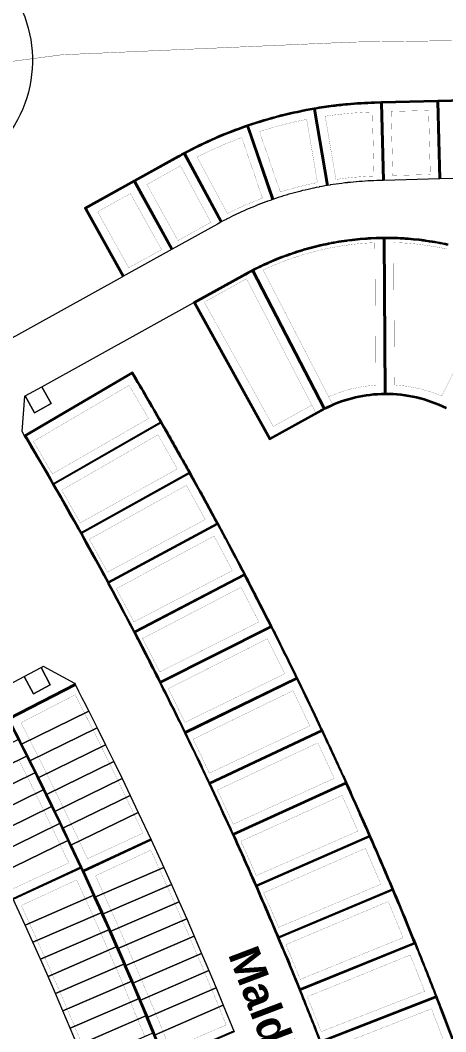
# Model space of a CAD drawing. Header units: centimetres. Extents: x -6122352 to 6876996, y -1694241 to 2592194.
# Drawn here: x -228839 to -92802, y -207021 to 116538 of the extents above; entities that cross this region are included whole.
import ezdxf

# ---------------------------------------------------------------- set-up
doc = ezdxf.new("R2010")
doc.units = ezdxf.units.CM
doc.header["$MEASUREMENT"] = 0
doc.linetypes.add('XR-AR-END-SETTING OUT PLAN$0$23261-XR-AR-SI-GF$0$HIDDEN', pattern=[0.375, 0.25, -0.125])
for name, color, linetype, lineweight, true_color in [('08-Compound Wall-2', 6, 'Continuous', 25, 0xff00ff), ('23585-XR-AR-DAMAC PLOT LIMITS$0$1-End units', 7, 'Continuous', 5, 0xf8991e), ('23585-XR-AR-DAMAC PLOT LIMITS$0$1-Open Space', 7, 'Continuous', 5, 0x90cf5a), ('23585-XR-AR-DAMAC PLOT LIMITS$0$1-Utility', 7, 'Continuous', 5, 0x8db1ff)]:
    doc.layers.add(name, color=color, linetype=linetype, lineweight=lineweight, true_color=true_color)
for name, color, linetype, lineweight in [('23585-XR-AR-BOUNDARY WALLS AND SETBACKS$0$A-ANNO-TEXT', 3, 'Continuous', 25), ('23585-XR-AR-DAMAC PLOT LIMITS$0$1-LV3', 231, 'Continuous', 5), ('23585-XR-AR-DAMAC PLOT LIMITS$0$1-Mid units', 41, 'Continuous', 5), ('23585-XR-AR-DAMAC PLOT LIMITS$0$1-V55', 171, 'Continuous', 5), ('23585-XR-AR-DAMAC PLOT LIMITS$0$1-V75', 142, 'Continuous', 5), ('A-ANNO-TEXT', 3, 'Continuous', 25)]:
    doc.layers.add(name, color=color, linetype=linetype, lineweight=lineweight)
for name, color, linetype in [('23585-XR-AR-BOUNDARY WALLS AND SETBACKS$0$cluster name', 2, 'Continuous'), ('23585-XR-AR-BOUNDARY WALLS AND SETBACKS$0$setback', 7, 'XR-AR-END-SETTING OUT PLAN$0$23261-XR-AR-SI-GF$0$HIDDEN'), ('@MI-REF LAYER', 7, 'Continuous')]:
    doc.layers.add(name, color=color, linetype=linetype)
doc.layers.add('23585-XR-AR-DAMAC PLOT LIMITS$0$D-Phase New', color=7, linetype='Continuous', true_color=0x000080)
doc.styles.add('23585-XR-AR-BOUNDARY WALLS AND SETBACKS$0$Arial', font='arialbd.ttf')

# ---------------------------------------------------------------- blocks, each defined once
blk = doc.blocks.new('23585-XR-AR-BOUNDARY WALLS AND SETBACKS$0$A$Cfa569a08')
at = {"layer": '23585-XR-AR-BOUNDARY WALLS AND SETBACKS$0$cluster name', "style": '23585-XR-AR-BOUNDARY WALLS AND SETBACKS$0$Arial'}
blk.add_text('Maldives 1', height=10, rotation=338.2772, dxfattribs=at).set_placement((496416.33, 2768653.93))
blk = doc.blocks.new('23585-XR-AR-BOUNDARY WALLS AND SETBACKS')
at = {"layer": '08-Compound Wall-2'}
for points in [[(496268.92, 2768897.67), (496260.36, 2768887.82), (496248.56, 2768874.23), (496247.13, 2768872.58, 0.015948), (496241.65, 2768865.84), (496241.31, 2768865.39), (496241.12, 2768865.14), (496240.73, 2768864.62, 0.00235), (496239.97, 2768863.59), (496239.51, 2768862.95, 0.00172), (496238.96, 2768862.19, 0.01132), (496235.5, 2768857.08, 0.040534), (496225.1, 2768837.64, 0.040534), (496217.96, 2768816.78, 0.003767), (496217.47, 2768814.79), (496213.68, 2768798.97), (496209.48, 2768781.46), (496233.79, 2768775.63)], [(496296.47, 2768859.22), (496295.78, 2768858.73), (496295.08, 2768858.23), (496294.4, 2768857.72), (496293.72, 2768857.21), (496293.69, 2768857.19), (496293.04, 2768856.69), (496292.4, 2768856.19), (496292.35, 2768856.15), (496291.68, 2768855.62), (496291.02, 2768855.07, 0.004712), (496289.71, 2768853.98), (496289.67, 2768853.95), (496289.05, 2768853.42), (496288.44, 2768852.88), (496288.41, 2768852.85), (496287.77, 2768852.28), (496287.13, 2768851.7), (496286.5, 2768851.12), (496285.88, 2768850.53, 0.002326), (496285.26, 2768849.93), (496284.66, 2768849.34), (496284.09, 2768848.78), (496284.04, 2768848.72), (496283.44, 2768848.12), (496282.85, 2768847.5), (496282.26, 2768846.88), (496281.68, 2768846.26), (496281.65, 2768846.22), (496281.1, 2768845.63), (496280.56, 2768845.02), (496280.52, 2768844.97), (496279.95, 2768844.33), (496279.39, 2768843.68), (496278.84, 2768843.03), (496278.3, 2768842.38), (496278.26, 2768842.33), (496277.75, 2768841.71, 0.002573), (496277.21, 2768841.04), (496276.68, 2768840.36), (496276.16, 2768839.68), (496275.64, 2768839), (496275.13, 2768838.32), (496274.63, 2768837.63), (496274.61, 2768837.6), (496274.13, 2768836.93), (496273.67, 2768836.27), (496273.63, 2768836.21), (496273.15, 2768835.51), (496272.67, 2768834.8), (496272.2, 2768834.08), (496271.74, 2768833.37), (496271.71, 2768833.33), (496271.28, 2768832.64), (496270.84, 2768831.95), (496270.82, 2768831.91), (496270.38, 2768831.18), (496269.93, 2768830.44), (496269.51, 2768829.7), (496269.08, 2768828.96), (496269.05, 2768828.91), (496268.66, 2768828.21), (496268.27, 2768827.48), (496268.25, 2768827.45), (496267.88, 2768826.76), (496267.84, 2768826.69), (496267.45, 2768825.94), (496267.06, 2768825.17), (496266.68, 2768824.41), (496266.3, 2768823.64), (496266.29, 2768823.61), (496265.93, 2768822.87), (496265.59, 2768822.14), (496265.57, 2768822.08), (496265.21, 2768821.3), (496264.87, 2768820.52), (496264.53, 2768819.73), (496264.2, 2768818.95), (496264.18, 2768818.9), (496263.87, 2768818.15), (496263.57, 2768817.39), (496263.55, 2768817.35), (496263.24, 2768816.55), (496262.94, 2768815.75), (496262.64, 2768814.94), (496262.35, 2768814.14, 0.002326), (496262.07, 2768813.32), (496261.8, 2768812.53), (496261.55, 2768811.76), (496261.53, 2768811.69), (496261.27, 2768810.88), (496261.02, 2768810.06), (496260.78, 2768809.24), (496260.55, 2768808.42), (496260.54, 2768808.38), (496260.32, 2768807.6), (496260.14, 2768806.93), (496259.97, 2768806.29), (496259.81, 2768805.62), (496259.65, 2768804.98), (496255.27, 2768786.74), (496303.89, 2768775.08), (496308.25, 2768793.25, -0.007585), (496308.58, 2768794.53, -0.111041), (496317.37, 2768811.15, -0.007102), (496318.17, 2768812.07, -0.118311), (496334.68, 2768823.35, -0.113525)], [(496267.38, 2768857.76), (496248.65, 2768874.02), (496247.28, 2768872.45, 0.015947), (496241.81, 2768865.72), (496241.47, 2768865.27), (496241.28, 2768865.02), (496240.89, 2768864.5, 0.002349), (496240.13, 2768863.47), (496239.67, 2768862.83, 0.00172), (496239.12, 2768862.07, 0.011136), (496235.73, 2768857.06), (496256.57, 2768843.62)], [(496296.59, 2768859.06), (496295.89, 2768858.57), (496295.2, 2768858.07), (496294.52, 2768857.56), (496293.84, 2768857.05), (496293.81, 2768857.03), (496293.16, 2768856.53), (496292.52, 2768856.03), (496292.47, 2768855.99), (496291.81, 2768855.46), (496291.14, 2768854.92, 0.00471), (496289.84, 2768853.83), (496289.8, 2768853.79), (496289.18, 2768853.27), (496288.57, 2768852.73), (496288.54, 2768852.7), (496287.9, 2768852.13), (496287.27, 2768851.55), (496286.64, 2768850.97), (496286.02, 2768850.39, 0.002324), (496285.4, 2768849.79), (496284.8, 2768849.2), (496284.23, 2768848.64), (496284.18, 2768848.58), (496283.58, 2768847.98), (496282.99, 2768847.36), (496282.4, 2768846.74), (496281.83, 2768846.12), (496281.8, 2768846.09), (496281.31, 2768845.56), (496318.09, 2768812.28, -0.117133), (496334.52, 2768823.5)], [(496256.46, 2768843.45), (496235.62, 2768856.89, 0.040166), (496225.32, 2768837.65), (496248.06, 2768827.76)], [(496247.98, 2768827.58), (496225.24, 2768837.47, 0.040166), (496218.18, 2768816.83), (496242.22, 2768810.73)], [(496242.17, 2768810.54), (496218.13, 2768816.63, 0.003584), (496217.67, 2768814.74), (496213.89, 2768799.02), (496238.01, 2768793.23)], [(496488.72, 2768687.23, 0.002652), (496475.31, 2768692.56, 0.000757), (496471.47, 2768694.05, 0.003031), (496456.06, 2768699.92), (496454.13, 2768700.64, 0.003409), (496436.71, 2768706.99, 0.003408), (496419.2, 2768713.1), (496417.25, 2768713.76, 0.00303), (496401.61, 2768718.97, 0.000758), (496397.68, 2768720.24, 0.002649), (496383.94, 2768724.6, 0.001136), (496378.03, 2768726.43, 0.002271), (496366.19, 2768729.99, 0.001514), (496358.28, 2768732.31, 0.001894), (496348.37, 2768735.14, 0.001894), (496338.45, 2768737.9, 0.001514), (496330.49, 2768740.05, 0.002273), (496318.53, 2768743.18, 0.001136), (496312.54, 2768744.71, 0.002651), (496298.53, 2768748.16), (496294.57, 2768749.11), (496293.63, 2768749.34, 0.00286), (496278.47, 2768752.84), (496276.45, 2768753.29, 0.003343), (496258.68, 2768757.14), (496258.52, 2768757.17), (496250.14, 2768718.07), (496250.91, 2768717.9), (496254.08, 2768717.23), (496257.18, 2768716.57), (496260.32, 2768715.89), (496263.49, 2768715.2), (496266.56, 2768714.52), (496267.73, 2768714.26), (496269.68, 2768713.82), (496272.45, 2768713.19), (496272.59, 2768713.16), (496275.43, 2768712.51), (496278.03, 2768711.91), (496280.84, 2768711.26), (496283.25, 2768710.69), (496283.61, 2768710.6), (496285.27, 2768710.21), (496286.16, 2768710), (496286.35, 2768709.95), (496289.1, 2768709.29), (496291.94, 2768708.6), (496292.08, 2768708.57), (496294.97, 2768707.86), (496297.56, 2768707.22), (496300.26, 2768706.55), (496300.35, 2768706.53), (496302.75, 2768705.93), (496303.11, 2768705.83), (496305.66, 2768705.19), (496305.85, 2768705.14), (496308.57, 2768704.44), (496311.33, 2768703.73), (496311.47, 2768703.69), (496314.36, 2768702.94), (496316.92, 2768702.27), (496319.68, 2768701.53), (496320.17, 2768701.4), (496322.11, 2768700.88), (496322.46, 2768700.79), (496325, 2768700.1), (496325.2, 2768700.05), (496327.9, 2768699.32, -0.001894), (496337.53, 2768696.64, -0.001894), (496347.15, 2768693.9, -0.001515), (496354.83, 2768691.65, -0.002272), (496366.32, 2768688.18, -0.001136), (496372.05, 2768686.41, -0.002651), (496385.39, 2768682.18, -0.000758), (496389.2, 2768680.95, -0.00303), (496404.38, 2768675.89), (496406.28, 2768675.25, -0.003409), (496423.27, 2768669.31, -0.003409), (496440.18, 2768663.15), (496442.05, 2768662.45, -0.00303), (496457.01, 2768656.76, -0.000757)]]:
    blk.add_lwpolyline(points, format="xyb", dxfattribs=at)
for points in [[(496290.99, 2768884.94), (496272.34, 2768901.29), (496269.07, 2768897.54), (496260.58, 2768887.77), (496279.31, 2768871.51)], [(496279.18, 2768871.36), (496260.45, 2768887.61), (496248.78, 2768874.17), (496267.51, 2768857.92)], [(496237.96, 2768793.04), (496213.85, 2768798.82), (496209.72, 2768781.61), (496233.83, 2768775.82)], [(496319.68, 2768676.26), (496313.41, 2768653.2), (496311.11, 2768653.82), (496304.83, 2768630.56)], [(496372.65, 2768660.64), (496365.4, 2768637.87), (496364.23, 2768638.24), (496356.76, 2768640.59), (496354.99, 2768641.13), (496351.03, 2768642.35), (496349.25, 2768642.89), (496345.29, 2768644.09), (496343.51, 2768644.62), (496339.53, 2768645.8), (496337.76, 2768646.32), (496333.78, 2768647.48), (496331.99, 2768648), (496328.01, 2768649.14), (496326.22, 2768649.65), (496322.23, 2768650.77), (496320.45, 2768651.27), (496313.6, 2768653.15), (496319.87, 2768676.21)], [(496372.84, 2768660.58), (496365.59, 2768637.81), (496373.55, 2768635.25), (496374.21, 2768635.03), (496379.25, 2768633.38), (496379.91, 2768633.16), (496384.94, 2768631.48), (496385.6, 2768631.26), (496390.62, 2768629.55), (496391.28, 2768629.33), (496396.3, 2768627.6), (496396.96, 2768627.37), (496401.96, 2768625.62), (496402.62, 2768625.39), (496407.62, 2768623.62), (496408.27, 2768623.38), (496413.27, 2768621.58), (496413.92, 2768621.35), (496418.9, 2768619.53), (496419.55, 2768619.29), (496427.94, 2768616.16), (496435.78, 2768638.74)], [(496356.84, 2768615.3), (496364.07, 2768638.08), (496356.7, 2768640.39), (496354.93, 2768640.94), (496350.97, 2768642.16), (496349.2, 2768642.7), (496345.23, 2768643.9), (496343.45, 2768644.43), (496339.48, 2768645.61), (496337.7, 2768646.13), (496333.72, 2768647.29), (496331.94, 2768647.81), (496327.95, 2768648.95), (496326.17, 2768649.46), (496322.18, 2768650.58), (496320.39, 2768651.08), (496313.36, 2768653.01), (496311.25, 2768653.58), (496305.03, 2768630.5)], [(496420.03, 2768593.38), (496427.87, 2768615.97), (496419.49, 2768619.1), (496418.83, 2768619.34), (496413.85, 2768621.16), (496413.2, 2768621.4), (496408.21, 2768623.19), (496407.55, 2768623.43), (496402.55, 2768625.2), (496401.9, 2768625.43), (496396.89, 2768627.18), (496396.23, 2768627.41), (496391.22, 2768629.14), (496390.56, 2768629.36), (496385.54, 2768631.07), (496384.88, 2768631.29), (496379.84, 2768632.97), (496379.19, 2768633.19), (496374.14, 2768634.84), (496373.49, 2768635.06), (496365.43, 2768637.65), (496364.26, 2768638.02), (496357.03, 2768615.24)]]:
    blk.add_lwpolyline(points, dxfattribs=at)
for points in [[(496281.18, 2768845.42), (496280.71, 2768844.88), (496280.67, 2768844.84), (496280.1, 2768844.2), (496279.55, 2768843.55), (496278.99, 2768842.9), (496278.45, 2768842.25), (496278.41, 2768842.21), (496277.9, 2768841.58, 0.00257), (496277.37, 2768840.91), (496276.84, 2768840.24), (496276.32, 2768839.56), (496275.8, 2768838.88), (496275.29, 2768838.2), (496274.79, 2768837.51), (496274.77, 2768837.48), (496274.3, 2768836.82), (496273.83, 2768836.16), (496273.79, 2768836.1), (496273.31, 2768835.4), (496272.84, 2768834.69), (496272.37, 2768833.98), (496271.9, 2768833.26), (496271.88, 2768833.23), (496271.45, 2768832.54), (496271.01, 2768831.85), (496270.99, 2768831.8), (496270.55, 2768831.07), (496270.11, 2768830.34), (496269.68, 2768829.6), (496269.26, 2768828.86), (496269.23, 2768828.81), (496268.84, 2768828.11), (496268.44, 2768827.38), (496268.43, 2768827.36), (496268.06, 2768826.67), (496268.02, 2768826.6), (496267.63, 2768825.84), (496267.24, 2768825.08), (496266.86, 2768824.32), (496266.48, 2768823.56), (496266.47, 2768823.52), (496266.12, 2768822.78), (496265.77, 2768822.05), (496265.75, 2768821.99), (496265.4, 2768821.22), (496265.05, 2768820.44), (496264.71, 2768819.65), (496264.38, 2768818.87), (496264.36, 2768818.82), (496264.05, 2768818.07), (496263.75, 2768817.32), (496263.74, 2768817.28), (496263.43, 2768816.48), (496263.12, 2768815.68), (496262.83, 2768814.88), (496262.54, 2768814.07, 0.002324), (496262.26, 2768813.26), (496261.99, 2768812.46), (496261.74, 2768811.7), (496261.72, 2768811.63), (496261.46, 2768810.82), (496261.22, 2768810), (496260.97, 2768809.18), (496260.74, 2768808.37), (496260.73, 2768808.33), (496260.54, 2768807.64), (496308.41, 2768794.68, -0.110454), (496317.22, 2768811.28, -0.006522), (496317.96, 2768812.13)], [(496260.48, 2768807.45), (496260.33, 2768806.88), (496260.17, 2768806.24), (496260, 2768805.57), (496259.84, 2768804.93), (496255.51, 2768786.89), (496303.74, 2768775.32), (496308.06, 2768793.3, -0.007014), (496308.36, 2768794.49)], [(496267.68, 2768714.47), (496276.31, 2768753.12, 0.003318), (496258.67, 2768756.94), (496250.37, 2768718.22), (496250.95, 2768718.1), (496254.12, 2768717.43), (496257.23, 2768716.77), (496260.36, 2768716.09), (496263.54, 2768715.39), (496266.6, 2768714.71)], [(496285.22, 2768710.43), (496294.42, 2768748.94), (496293.58, 2768749.14, 0.00286), (496278.42, 2768752.65), (496276.51, 2768753.07), (496267.87, 2768714.43), (496269.73, 2768714.02), (496272.5, 2768713.39), (496272.64, 2768713.35), (496275.47, 2768712.71), (496278.07, 2768712.11), (496280.88, 2768711.45), (496283.3, 2768710.88), (496283.66, 2768710.8)], [(496302.7, 2768706.14), (496312.39, 2768744.54, 0.002633), (496298.49, 2768747.97), (496294.62, 2768748.89), (496285.41, 2768710.38), (496286.2, 2768710.19), (496286.4, 2768710.15), (496289.15, 2768709.49), (496291.98, 2768708.8), (496292.12, 2768708.76), (496295.02, 2768708.06), (496297.61, 2768707.42), (496300.31, 2768706.75), (496300.39, 2768706.72)], [(496320.13, 2768701.62), (496319.73, 2768701.73), (496316.97, 2768702.46), (496314.41, 2768703.13), (496311.52, 2768703.89), (496311.38, 2768703.92), (496308.62, 2768704.64), (496305.9, 2768705.33), (496305.71, 2768705.38), (496303.16, 2768706.03), (496302.9, 2768706.09), (496312.59, 2768744.49, -0.001118), (496318.48, 2768742.99, -0.002255), (496330.34, 2768739.88)], [(496337.49, 2768696.86), (496348.22, 2768734.98, 0.001875), (496338.39, 2768737.7, 0.001496), (496330.54, 2768739.83), (496320.32, 2768701.57), (496322.16, 2768701.08), (496322.52, 2768700.98), (496325.05, 2768700.29), (496325.25, 2768700.24), (496327.95, 2768699.51, -0.001875)], [(496354.79, 2768691.87, 0.001496), (496347.21, 2768694.09, 0.001875), (496337.68, 2768696.81), (496348.42, 2768734.92, -0.001875), (496358.23, 2768732.12, -0.001496), (496366.04, 2768729.83)], [(496372.01, 2768686.63, 0.001117), (496366.38, 2768688.37, 0.002253), (496354.98, 2768691.81), (496366.23, 2768729.77, -0.002252), (496377.97, 2768726.24, -0.001117), (496383.78, 2768724.44)], [(496389.17, 2768681.17, 0.000739), (496385.46, 2768682.37, 0.002632), (496372.21, 2768686.57), (496383.97, 2768724.38, -0.002631), (496397.62, 2768720.05, -0.000739), (496401.45, 2768718.81)], [(496406.25, 2768675.47), (496419.04, 2768712.94), (496417.18, 2768713.57, 0.003011), (496401.64, 2768718.75), (496389.36, 2768681.11, -0.003011), (496404.44, 2768676.08)], [(496423.24, 2768669.54), (496436.54, 2768706.83, 0.003371), (496419.23, 2768712.88), (496406.43, 2768675.4, -0.003371)], [(496440.16, 2768663.37), (496453.97, 2768700.48, 0.003372), (496436.73, 2768706.77), (496423.43, 2768669.47, -0.003371)], [(496456.99, 2768656.98, 0.003011), (496442.12, 2768662.64), (496440.35, 2768663.3), (496454.15, 2768700.41), (496455.99, 2768699.73, -0.003012), (496471.3, 2768693.9)], [(496473.64, 2768650.4), (496488.46, 2768687.12, 0.002616), (496475.23, 2768692.37, 0.000738), (496471.49, 2768693.83), (496457.17, 2768656.91, -0.000738), (496460.81, 2768655.49, -0.002614)]]:
    blk.add_lwpolyline(points, format="xyb", close=True, dxfattribs=at)
at = {"layer": '23585-XR-AR-BOUNDARY WALLS AND SETBACKS$0$setback', "ltscale": 40, "const_width": 0.05}
for points in [[(496276.14, 2768870.15), (496268.28, 2768861.09), (496252.8, 2768874.53), (496260.66, 2768883.59)], [(496235.83, 2768790.57), (496233.03, 2768778.9), (496213.09, 2768783.68), (496215.89, 2768795.35)], [(496369.23, 2768639.68), (496374.44, 2768638.01), (496375.11, 2768637.79), (496380.16, 2768636.13), (496380.82, 2768635.91), (496385.86, 2768634.23), (496386.53, 2768634), (496391.56, 2768632.3), (496392.22, 2768632.07), (496397.25, 2768630.34), (496397.91, 2768630.11), (496402.92, 2768628.36), (496403.59, 2768628.13), (496408.59, 2768626.35), (496409.25, 2768626.11), (496414.25, 2768624.31), (496414.91, 2768624.07), (496419.9, 2768622.25), (496420.56, 2768622), (496426.27, 2768619.88), (496432.67, 2768638.3), (496426.88, 2768640.46), (496421.25, 2768642.52), (496415.61, 2768644.55), (496409.96, 2768646.55), (496404.3, 2768648.53), (496398.64, 2768650.49), (496392.96, 2768652.41), (496387.28, 2768654.31), (496381.59, 2768656.19), (496375.14, 2768658.26)]]:
    blk.add_lwpolyline(points, close=True, dxfattribs=at)
for points in [[(496264.35, 2768856.55), (496264.3, 2768856.49), (496264.25, 2768856.44), (496263.64, 2768855.73), (496263.04, 2768855), (496262.44, 2768854.27), (496261.86, 2768853.55), (496261.84, 2768853.51), (496261.28, 2768852.81), (496260.74, 2768852.11), (496260.68, 2768852.04), (496260.11, 2768851.3), (496259.55, 2768850.54), (496259, 2768849.8), (496258.95, 2768849.74), (496258.44, 2768849.02), (496257.92, 2768848.29), (496257.89, 2768848.25), (496257.35, 2768847.48), (496256.91, 2768846.85), (496239.68, 2768857.96, -0.005685), (496241.4, 2768860.45, -0.001999), (496242.03, 2768861.31), (496242.4, 2768861.83, -0.002333), (496243.14, 2768862.83), (496243.52, 2768863.34), (496243.71, 2768863.59), (496244.05, 2768864.04), (496244.08, 2768864.08, -0.014293), (496248.86, 2768870)], [(496253.66, 2768841.81), (496253.36, 2768841.3), (496253.32, 2768841.23), (496252.9, 2768840.53), (496252.85, 2768840.44), (496252.39, 2768839.66), (496251.94, 2768838.87), (496251.49, 2768838.07), (496251.05, 2768837.27), (496250.62, 2768836.47), (496250.19, 2768835.67), (496249.77, 2768834.85), (496249.36, 2768834.04), (496248.95, 2768833.23), (496248.55, 2768832.42), (496248.52, 2768832.35), (496248.16, 2768831.59), (496248.13, 2768831.53), (496247.88, 2768831), (496229.08, 2768839.18, -0.029259), (496236.43, 2768852.92)], [(496241.52, 2768813.9), (496221.64, 2768818.94, -0.029259), (496226.68, 2768833.68), (496245.49, 2768825.5), (496245.27, 2768824.95), (496245.23, 2768824.88), (496244.94, 2768824.11), (496244.9, 2768824.02), (496244.58, 2768823.18), (496244.26, 2768822.32), (496243.95, 2768821.47), (496243.64, 2768820.61), (496243.34, 2768819.74), (496243.05, 2768818.88), (496242.76, 2768818.01), (496242.49, 2768817.14), (496242.22, 2768816.27), (496241.96, 2768815.41), (496241.93, 2768815.33), (496241.7, 2768814.53), (496241.68, 2768814.47)], [(496272.87, 2768751.01, 0.00227), (496260.82, 2768753.62), (496253.39, 2768718.91), (496254.39, 2768718.7), (496257.5, 2768718.04), (496260.63, 2768717.36), (496263.82, 2768716.66), (496265.13, 2768716.37)], [(496278.73, 2768749.71), (496270.98, 2768715.06), (496272.79, 2768714.65), (496272.93, 2768714.62), (496275.76, 2768713.97), (496278.37, 2768713.37), (496281.18, 2768712.72), (496282.7, 2768712.36), (496290.95, 2768746.89, 0.00231)], [(496296.79, 2768745.5), (496288.54, 2768710.97), (496289.45, 2768710.75), (496292.29, 2768710.06), (496292.43, 2768710.03), (496295.33, 2768709.32), (496297.92, 2768708.68), (496300.21, 2768708.11), (496308.9, 2768742.53, 0.002098), (496297.83, 2768745.25)], [(496314.71, 2768741.06), (496306.03, 2768706.64), (496308.94, 2768705.9), (496311.71, 2768705.18), (496311.85, 2768705.14), (496314.74, 2768704.39), (496317.66, 2768703.62), (496326.82, 2768737.92, 0.00172), (496317.78, 2768740.28, 0.000583)], [(496332.62, 2768736.37), (496323.46, 2768702.07), (496325.39, 2768701.55), (496325.59, 2768701.5), (496328.29, 2768700.76, -0.001327), (496335.05, 2768698.9), (496344.67, 2768733.06, 0.001341), (496337.65, 2768735, 0.000962)], [(496350.45, 2768731.44), (496340.83, 2768697.27, -0.001326), (496347.57, 2768695.34, -0.000948), (496352.38, 2768693.93), (496362.46, 2768727.97, 0.000962), (496357.45, 2768729.43, 0.001341)], [(496368.22, 2768726.26), (496358.13, 2768692.23, -0.001705), (496366.76, 2768689.62, -0.000569), (496369.63, 2768688.73), (496380.18, 2768722.63, 0.000584), (496377.15, 2768723.56, 0.001718)], [(496385.91, 2768720.84), (496375.36, 2768686.95, -0.002274), (496386.81, 2768683.3), (496397.82, 2768717.05, 0.000205), (496396.76, 2768717.39, 0.002097)], [(496403.53, 2768715.18), (496392.52, 2768681.44, -0.002274), (496403.92, 2768677.63), (496415.39, 2768711.23, 0.002304)], [(496421.07, 2768709.29), (496409.6, 2768675.69, -0.002274), (496420.95, 2768671.73), (496432.87, 2768705.17, 0.002303)], [(496438.52, 2768703.15), (496426.6, 2768669.72, -0.002274), (496437.89, 2768665.6), (496450.27, 2768698.87, 0.002303)], [(496455.89, 2768696.78), (496443.52, 2768663.51, -0.002274), (496454.75, 2768659.24), (496467.59, 2768692.33, 0.002304)], [(496473.18, 2768690.17), (496460.35, 2768657.07, -0.000189), (496461.28, 2768656.7, -0.002084), (496471.52, 2768652.65), (496484.81, 2768685.56, 0.0021), (496474.21, 2768689.76, 0.000204)]]:
    blk.add_lwpolyline(points, format="xyb", close=True, dxfattribs=at)
for points in [[(496284.26, 2768846.81), (496318.03, 2768816.24, -0.085221), (496330.84, 2768825), (496314.63, 2768867.56)], [(496306.57, 2768798.19, -0.085167), (496314.01, 2768811.79), (496280.24, 2768842.36), (496280.2, 2768842.31)]]:
    blk.add_lwpolyline(points, format="xyb", dxfattribs=at)
at = {"layer": '23585-XR-AR-BOUNDARY WALLS AND SETBACKS$0$setback', "ltscale": 25, "const_width": 0.05}
for points in [[(496297.34, 2768858), (496296.65, 2768857.51), (496295.97, 2768857.02), (496295.29, 2768856.52), (496294.62, 2768856.01), (496294.59, 2768855.99), (496293.96, 2768855.5), (496293.32, 2768855.01), (496293.28, 2768854.97), (496292.62, 2768854.45), (496291.97, 2768853.91, 0.004701), (496290.68, 2768852.84), (496290.64, 2768852.81), (496290.04, 2768852.29), (496289.43, 2768851.75), (496289.4, 2768851.73), (496288.77, 2768851.16), (496288.15, 2768850.6), (496287.53, 2768850.02), (496286.92, 2768849.44, 0.00231), (496286.31, 2768848.86), (496285.72, 2768848.28), (496285.15, 2768847.72), (496285.1, 2768847.67), (496284.52, 2768847.07), (496284.26, 2768846.81)], [(496280.24, 2768842.36), (496279.99, 2768842.07), (496279.45, 2768841.42), (496279.42, 2768841.38), (496278.91, 2768840.76, 0.002553), (496278.39, 2768840.11), (496277.87, 2768839.44), (496277.35, 2768838.77), (496276.84, 2768838.1), (496276.34, 2768837.43), (496275.85, 2768836.75), (496275.83, 2768836.73), (496275.36, 2768836.07), (496274.9, 2768835.41), (496274.87, 2768835.36), (496274.39, 2768834.67), (496273.92, 2768833.97), (496273.45, 2768833.26), (496273, 2768832.56), (496272.98, 2768832.53), (496272.55, 2768831.85), (496272.12, 2768831.17), (496272.1, 2768831.13), (496271.66, 2768830.4), (496271.23, 2768829.68), (496270.8, 2768828.95), (496270.39, 2768828.22), (496270.36, 2768828.17), (496269.97, 2768827.48), (496269.57, 2768826.73), (496269.21, 2768826.06), (496269.17, 2768826), (496268.78, 2768825.25), (496268.4, 2768824.5), (496268.02, 2768823.74), (496267.65, 2768822.99), (496267.64, 2768822.96), (496267.29, 2768822.23), (496266.95, 2768821.5), (496266.93, 2768821.45), (496266.58, 2768820.69), (496266.24, 2768819.92), (496265.91, 2768819.14), (496265.58, 2768818.37), (496265.56, 2768818.33), (496265.26, 2768817.59), (496264.96, 2768816.84), (496264.95, 2768816.8), (496264.64, 2768816.01), (496264.34, 2768815.22), (496264.05, 2768814.43), (496263.77, 2768813.64, 0.00231), (496263.49, 2768812.84), (496263.23, 2768812.06), (496262.98, 2768811.3), (496262.96, 2768811.23), (496262.71, 2768810.43), (496262.6, 2768810.09)]]:
    blk.add_lwpolyline(points, format="xyb", dxfattribs=at)
at = {"layer": '23585-XR-AR-BOUNDARY WALLS AND SETBACKS$0$setback', "ltscale": 40, "const_width": 0.05}
for points in [[(496237.23, 2768796.4), (496217.29, 2768801.18), (496220.16, 2768813.13), (496240.03, 2768808.09), (496237.23, 2768796.4)], [(496262.6, 2768810.09), (496309.27, 2768797.45)], [(496307.67, 2768791.67), (496261.03, 2768804.3), (496257.43, 2768789.31), (496301.67, 2768778.69), (496304.96, 2768792.4)], [(496363.51, 2768641.51), (496369.43, 2768660.08), (496363.08, 2768662.08), (496357.35, 2768663.84), (496351.62, 2768665.58), (496345.87, 2768667.28), (496340.12, 2768668.97), (496334.36, 2768670.62), (496328.59, 2768672.25), (496326.36, 2768672.87), (496323.94, 2768673.54), (496322.18, 2768674.03), (496317.06, 2768655.21), (496321.22, 2768654.06), (496323.01, 2768653.56), (496327.01, 2768652.44), (496328.8, 2768651.93), (496332.79, 2768650.79), (496334.58, 2768650.27), (496338.57, 2768649.11), (496340.36, 2768648.58), (496344.34, 2768647.4), (496346.12, 2768646.87), (496350.1, 2768645.67), (496351.88, 2768645.12), (496355.85, 2768643.91), (496357.63, 2768643.35), (496363.51, 2768641.51)], [(496360.43, 2768636.19), (496354.53, 2768617.6)], [(496325.38, 2768646.66), (496327.16, 2768646.16), (496331.14, 2768645.02), (496332.91, 2768644.51), (496336.88, 2768643.35), (496338.66, 2768642.83), (496342.62, 2768641.65), (496344.39, 2768641.12), (496348.36, 2768639.92), (496350.12, 2768639.39), (496354.08, 2768638.17), (496355.84, 2768637.63), (496360.43, 2768636.19)], [(496366.15, 2768634.37), (496360.25, 2768615.78), (496366.12, 2768613.9), (496371.83, 2768612.03), (496377.53, 2768610.13), (496383.22, 2768608.2), (496388.9, 2768606.25), (496394.57, 2768604.27), (496400.23, 2768602.26), (496405.88, 2768600.22)], [(496417.83, 2768616.62), (496412.86, 2768618.43), (496412.21, 2768618.67), (496407.23, 2768620.47), (496406.58, 2768620.7), (496401.59, 2768622.47), (496400.94, 2768622.7), (496395.94, 2768624.45), (496395.29, 2768624.67), (496390.28, 2768626.4), (496389.63, 2768626.62), (496384.61, 2768628.32), (496383.96, 2768628.54), (496378.93, 2768630.22), (496378.28, 2768630.43), (496373.24, 2768632.09), (496372.59, 2768632.3), (496366.15, 2768634.37)]]:
    blk.add_lwpolyline(points, dxfattribs=at)
at = {"layer": '23585-XR-AR-BOUNDARY WALLS AND SETBACKS$0$A-ANNO-TEXT'}
blk.add_blockref('23585-XR-AR-BOUNDARY WALLS AND SETBACKS$0$A$Cfa569a08', (0, 0), dxfattribs=at)
blk = doc.blocks.new('A$C9d9485f6')
at = {"layer": 'A-ANNO-TEXT', "rotation": 312.4881850805905}
blk.add_blockref('23585-XR-AR-BOUNDARY WALLS AND SETBACKS', (-2377088.53, -1504219.25), dxfattribs=at)
blk = doc.blocks.new('23585-XR-AR-DAMAC PLOT LIMITS')
at = {"layer": '23585-XR-AR-DAMAC PLOT LIMITS$0$1-End units', "color": 251, "true_color": 0x636466}
for points in [[(496329, 2768673.7), (496322.21, 2768650.67), (496320.42, 2768651.17), (496313.38, 2768653.11), (496319.68, 2768676.26), (496322.1, 2768675.6), (496324.34, 2768674.99), (496326.67, 2768674.34), (496326.76, 2768674.32)], [(496356.73, 2768640.49), (496363.53, 2768663.51), (496372.74, 2768660.61), (496365.47, 2768637.75), (496364.2, 2768638.15)], [(496365.47, 2768637.75), (496372.74, 2768660.61), (496382.05, 2768657.61), (496374.18, 2768634.94), (496373.52, 2768635.15)], [(496435.97, 2768638.67), (496428.09, 2768615.99), (496419.52, 2768619.19), (496427.39, 2768641.87)], [(496354.96, 2768641.04), (496356.73, 2768640.49), (496364.2, 2768638.15), (496356.94, 2768615.27), (496348.21, 2768618.01)], [(496364.2, 2768638.15), (496365.47, 2768637.75), (496373.52, 2768635.15), (496365.65, 2768612.47), (496356.94, 2768615.27)]]:
    blk.add_lwpolyline(points, close=True, dxfattribs=at)
at = {"layer": '23585-XR-AR-DAMAC PLOT LIMITS$0$1-LV3', "color": 251, "true_color": 0x636466}
for points in [[(496291.05, 2768885.02), (496289.42, 2768883.15), (496287.8, 2768881.28), (496279.24, 2768871.43), (496260.36, 2768887.82), (496268.92, 2768897.67), (496272.25, 2768901.5)], [(496279.24, 2768871.43), (496267.44, 2768857.84), (496248.56, 2768874.23), (496260.36, 2768887.82)], [(496213.68, 2768798.97), (496237.99, 2768793.13), (496233.79, 2768775.63), (496209.48, 2768781.46)]]:
    blk.add_lwpolyline(points, close=True, dxfattribs=at)
for points in [[(496267.44, 2768857.84), (496266.01, 2768856.19), (496265.44, 2768855.52), (496265.39, 2768855.47), (496264.79, 2768854.76), (496264.2, 2768854.05), (496263.61, 2768853.33), (496263.03, 2768852.61), (496263.01, 2768852.58), (496262.46, 2768851.88), (496261.92, 2768851.2), (496261.87, 2768851.13), (496261.31, 2768850.39), (496260.75, 2768849.65), (496260.21, 2768848.91), (496260.17, 2768848.85), (496259.65, 2768848.15), (496259.14, 2768847.42), (496259.11, 2768847.38), (496258.58, 2768846.62), (496258.05, 2768845.85), (496257.53, 2768845.09), (496257.02, 2768844.32), (496257, 2768844.27), (496256.51, 2768843.54), (496235.5, 2768857.08, -0.01132), (496238.96, 2768862.19, -0.000955), (496239.26, 2768862.61, -0.001048), (496239.6, 2768863.07), (496239.63, 2768863.12), (496239.97, 2768863.59, -0.00235), (496240.73, 2768864.62), (496241.12, 2768865.14), (496241.31, 2768865.39), (496241.39, 2768865.5), (496241.66, 2768865.86), (496241.69, 2768865.9, -0.015809), (496247.13, 2768872.58), (496248.56, 2768874.23)], [(496256.51, 2768843.54), (496256.03, 2768842.78), (496255.57, 2768842.04), (496255.54, 2768842), (496255.1, 2768841.28), (496255.07, 2768841.23), (496254.64, 2768840.53), (496254.6, 2768840.46), (496254.19, 2768839.76), (496254.14, 2768839.68), (496253.69, 2768838.91), (496253.24, 2768838.13), (496252.8, 2768837.34), (496252.37, 2768836.56), (496251.94, 2768835.76), (496251.52, 2768834.97), (496251.1, 2768834.17), (496250.69, 2768833.37), (496250.29, 2768832.56), (496249.9, 2768831.76), (496249.87, 2768831.69), (496249.51, 2768830.95), (496249.49, 2768830.89), (496249.13, 2768830.13), (496249.11, 2768830.09), (496248.75, 2768829.31), (496248.74, 2768829.29), (496248.38, 2768828.48), (496248.02, 2768827.67), (496225.1, 2768837.64, -0.040534), (496235.5, 2768857.08)], [(496248.02, 2768827.67), (496247.67, 2768826.84), (496247.33, 2768826.04), (496247.31, 2768826), (496246.99, 2768825.22), (496246.97, 2768825.16), (496246.66, 2768824.39), (496246.63, 2768824.32), (496246.33, 2768823.57), (496246.3, 2768823.48), (496245.98, 2768822.65), (496245.66, 2768821.8), (496245.36, 2768820.96), (496245.05, 2768820.11), (496244.76, 2768819.26), (496244.47, 2768818.4), (496244.19, 2768817.55), (496243.92, 2768816.69), (496243.65, 2768815.83), (496243.39, 2768814.98), (496243.37, 2768814.91), (496243.14, 2768814.11), (496243.12, 2768814.06), (496242.89, 2768813.25), (496242.88, 2768813.2), (496242.65, 2768812.38), (496242.65, 2768812.35), (496242.42, 2768811.5), (496242.2, 2768810.64), (496217.96, 2768816.78, -0.040534), (496225.1, 2768837.64)], [(496242.2, 2768810.64), (496242.02, 2768809.94), (496242.02, 2768809.91), (496241.85, 2768809.25), (496237.99, 2768793.13), (496213.68, 2768798.97), (496217.47, 2768814.79), (496217.54, 2768815.08, -0.003213), (496217.96, 2768816.78)]]:
    blk.add_lwpolyline(points, format="xyb", close=True, dxfattribs=at)
at = {"layer": '23585-XR-AR-DAMAC PLOT LIMITS$0$1-Mid units', "color": 251, "true_color": 0x636466}
for points in [[(496327.98, 2768649.04), (496326.2, 2768649.55), (496322.21, 2768650.67), (496329, 2768673.7), (496334.77, 2768672.07)], [(496331.97, 2768647.9), (496327.98, 2768649.04), (496334.77, 2768672.07), (496340.54, 2768670.41), (496333.75, 2768647.39)], [(496333.75, 2768647.39), (496340.54, 2768670.41), (496346.3, 2768668.72), (496339.51, 2768645.7), (496337.73, 2768646.23)], [(496339.51, 2768645.7), (496346.3, 2768668.72), (496352.05, 2768667.01), (496345.26, 2768643.99), (496343.48, 2768644.52)], [(496345.26, 2768643.99), (496352.05, 2768667.01), (496357.79, 2768665.28), (496351, 2768642.26), (496349.23, 2768642.8)], [(496351, 2768642.26), (496357.79, 2768665.28), (496363.53, 2768663.51), (496356.73, 2768640.49), (496354.96, 2768641.04)], [(496374.18, 2768634.94), (496382.05, 2768657.61), (496387.75, 2768655.74), (496379.88, 2768633.06), (496379.22, 2768633.28)], [(496379.88, 2768633.06), (496387.75, 2768655.74), (496393.44, 2768653.83), (496385.57, 2768631.16), (496384.91, 2768631.38)], [(496385.57, 2768631.16), (496393.44, 2768653.83), (496399.12, 2768651.91), (496391.25, 2768629.23), (496390.59, 2768629.46)], [(496391.25, 2768629.23), (496399.12, 2768651.91), (496404.8, 2768649.95), (496396.92, 2768627.28), (496396.27, 2768627.51)], [(496313.66, 2768628.14), (496320.42, 2768651.17), (496322.21, 2768650.67), (496326.2, 2768649.55), (496319.44, 2768626.52), (496316.61, 2768627.32), (496316.55, 2768627.33)], [(496325.21, 2768624.87), (496319.44, 2768626.52), (496326.2, 2768649.55), (496327.98, 2768649.04), (496331.97, 2768647.9)], [(496396.92, 2768627.28), (496404.8, 2768649.95), (496410.46, 2768647.97), (496402.59, 2768625.3), (496401.93, 2768625.53)], [(496330.97, 2768623.2), (496325.21, 2768624.87), (496331.97, 2768647.9), (496333.75, 2768647.39), (496337.73, 2768646.23)], [(496337.73, 2768646.23), (496339.51, 2768645.7), (496343.48, 2768644.52), (496336.72, 2768621.5), (496330.97, 2768623.2)], [(496402.59, 2768625.3), (496410.46, 2768647.97), (496416.11, 2768645.96), (496408.24, 2768623.29), (496407.59, 2768623.52)], [(496408.24, 2768623.29), (496416.11, 2768645.96), (496421.76, 2768643.93), (496413.88, 2768621.25), (496413.23, 2768621.49)], [(496343.48, 2768644.52), (496345.26, 2768643.99), (496349.23, 2768642.8), (496342.47, 2768619.76), (496336.72, 2768621.5)], [(496349.23, 2768642.8), (496351, 2768642.26), (496354.96, 2768641.04), (496348.21, 2768618.01), (496342.47, 2768619.76)], [(496413.88, 2768621.25), (496421.76, 2768643.93), (496427.39, 2768641.87), (496419.52, 2768619.19), (496418.87, 2768619.43)], [(496373.52, 2768635.15), (496374.18, 2768634.94), (496379.22, 2768633.28), (496371.36, 2768610.6), (496365.65, 2768612.47)], [(496379.22, 2768633.28), (496379.88, 2768633.06), (496384.91, 2768631.38), (496377.05, 2768608.71), (496371.36, 2768610.6)], [(496384.91, 2768631.38), (496385.57, 2768631.16), (496390.59, 2768629.46), (496382.73, 2768606.78), (496377.05, 2768608.71)], [(496390.59, 2768629.46), (496391.25, 2768629.23), (496396.27, 2768627.51), (496388.41, 2768604.83), (496382.73, 2768606.78)], [(496396.27, 2768627.51), (496396.92, 2768627.28), (496401.93, 2768625.53), (496394.07, 2768602.85), (496388.41, 2768604.83)], [(496401.93, 2768625.53), (496402.59, 2768625.3), (496407.59, 2768623.52), (496399.72, 2768600.85), (496394.07, 2768602.85)], [(496407.59, 2768623.52), (496408.24, 2768623.29), (496413.23, 2768621.49), (496405.37, 2768598.81), (496399.72, 2768600.85)], [(496413.23, 2768621.49), (496413.88, 2768621.25), (496418.87, 2768619.43), (496411.01, 2768596.75), (496405.37, 2768598.81)]]:
    blk.add_lwpolyline(points, close=True, dxfattribs=at)
at = {"layer": '23585-XR-AR-DAMAC PLOT LIMITS$0$1-Open Space', "color": 251, "true_color": 0x636466}
for points in [[(496132.41, 2768811.37, -0.401512), (496175.93, 2768776.99, 0.213222), (496188.9, 2768756.24, -0.058707), (496199.33, 2768747.29, 0.07197), (496218.39, 2768731.79), (496223.29, 2768731.89), (496233.79, 2768775.63), (496209.48, 2768781.46), (496213.68, 2768798.97), (496217.51, 2768814.97, -0.003431), (496217.96, 2768816.78, -0.040534), (496225.1, 2768837.64, -0.040534), (496235.5, 2768857.08, -0.011321), (496238.96, 2768862.19, -0.002004), (496239.6, 2768863.07, -0.003525), (496240.73, 2768864.62), (496241.36, 2768865.47, -0.000996), (496241.69, 2768865.9, -0.015809), (496247.13, 2768872.58), (496248.56, 2768874.23), (496260.36, 2768887.82), (496268.92, 2768897.67)], [(496488.72, 2768687.23, 0.002652), (496475.31, 2768692.56, 0.000757), (496471.47, 2768694.05, 0.003031), (496456.06, 2768699.92), (496454.13, 2768700.64, 0.003409), (496436.71, 2768706.99, 0.003408), (496419.2, 2768713.1), (496417.25, 2768713.76, 0.00303), (496401.61, 2768718.97, 0.000758), (496397.68, 2768720.24, 0.002649), (496383.94, 2768724.6, 0.001136), (496378.03, 2768726.43, 0.002271), (496366.19, 2768729.99, 0.001514), (496358.28, 2768732.31, 0.001894), (496348.37, 2768735.14, 0.001894), (496338.45, 2768737.9, 0.001514), (496330.49, 2768740.04, 0.002273), (496318.53, 2768743.18, 0.001136), (496312.54, 2768744.71, 0.002651), (496298.53, 2768748.16), (496294.57, 2768749.11), (496293.63, 2768749.34, 0.00286), (496278.47, 2768752.84), (496276.45, 2768753.29, 0.003259), (496259.13, 2768757.05), (496258.74, 2768757.13), (496258.52, 2768757.17), (496250.14, 2768718.07), (496248.59, 2768718.39), (496240.87, 2768726.72), (496240.88, 2768726.78), (496246.87, 2768725.34), (496248.29, 2768731.27), (496242.31, 2768732.71), (496255.27, 2768786.74), (496303.89, 2768775.07), (496308.25, 2768793.25), (496308.27, 2768793.3, -0.007271), (496308.58, 2768794.53, -0.003139), (496308.73, 2768795.06, -0.107793), (496317.37, 2768811.15, -0.007102), (496318.17, 2768812.07, -0.118311), (496334.68, 2768823.35, -0.09893)]]:
    blk.add_lwpolyline(points, format="xyb", dxfattribs=at)
blk.add_lwpolyline([(496299.53, 2768637.41), (496305.46, 2768635.89), (496306.98, 2768641.8), (496301.04, 2768643.32), (496306.84, 2768665.98), (496312.9, 2768664.43), (496314.41, 2768670.33), (496308.35, 2768671.89), (496308.54, 2768672.62), (496319.25, 2768676.38), (496319.68, 2768676.26), (496313.38, 2768653.11), (496311.09, 2768653.73), (496304.83, 2768630.56), (496302.38, 2768631.21), (496299.29, 2768636.49)], close=True, dxfattribs=at)
at = {"layer": '23585-XR-AR-DAMAC PLOT LIMITS$0$1-Utility', "color": 251, "true_color": 0x636466}
for points in [[(496248.29, 2768731.27), (496246.87, 2768725.34), (496240.88, 2768726.78), (496242.31, 2768732.71)], [(496306.84, 2768665.98), (496308.35, 2768671.89), (496314.41, 2768670.33), (496312.9, 2768664.43)]]:
    blk.add_lwpolyline(points, close=True, dxfattribs=at)
at = {"layer": '23585-XR-AR-DAMAC PLOT LIMITS$0$1-V55', "color": 251, "true_color": 0x636466}
for points in [[(496276.45, 2768753.29), (496267.73, 2768714.26), (496266.56, 2768714.52), (496263.49, 2768715.2), (496260.32, 2768715.89), (496257.18, 2768716.57), (496254.08, 2768717.23), (496250.91, 2768717.9), (496250.14, 2768718.07), (496258.52, 2768757.17), (496258.74, 2768757.13), (496259.13, 2768757.05, -0.003259)], [(496294.57, 2768749.11), (496285.27, 2768710.21), (496283.61, 2768710.6), (496283.25, 2768710.69), (496280.84, 2768711.26), (496278.03, 2768711.91), (496275.43, 2768712.51), (496272.59, 2768713.16), (496272.45, 2768713.19), (496269.68, 2768713.82), (496267.73, 2768714.26), (496276.45, 2768753.29), (496278.47, 2768752.84, -0.00286), (496293.63, 2768749.34)], [(496312.54, 2768744.71), (496302.75, 2768705.93), (496300.35, 2768706.53), (496300.26, 2768706.55), (496297.56, 2768707.22), (496294.99, 2768707.86), (496294.71, 2768707.93), (496292.08, 2768708.57), (496291.94, 2768708.6), (496289.1, 2768709.29), (496286.35, 2768709.95), (496286.16, 2768710), (496285.27, 2768710.21), (496294.57, 2768749.11), (496298.53, 2768748.16, -0.002651)], [(496330.49, 2768740.04), (496320.17, 2768701.4), (496319.68, 2768701.53), (496316.92, 2768702.27), (496314.37, 2768702.94), (496314.1, 2768703.01), (496311.47, 2768703.69), (496311.33, 2768703.73), (496308.57, 2768704.44), (496305.85, 2768705.14), (496305.66, 2768705.19), (496303.11, 2768705.83), (496302.75, 2768705.93), (496312.54, 2768744.71, -0.001136), (496318.53, 2768743.18, -0.002273)], [(496348.37, 2768735.14), (496337.53, 2768696.64, 0.001894), (496327.9, 2768699.32), (496325.2, 2768700.05), (496325, 2768700.1), (496322.46, 2768700.79), (496322.11, 2768700.88), (496320.17, 2768701.4), (496330.49, 2768740.04, -0.001514), (496338.45, 2768737.9, -0.001894)], [(496366.19, 2768729.99), (496354.83, 2768691.65, 0.001515), (496347.15, 2768693.9, 0.001894), (496337.53, 2768696.64), (496348.37, 2768735.14, -0.001894), (496358.28, 2768732.31, -0.001514)], [(496383.94, 2768724.6), (496372.05, 2768686.41, 0.001136), (496366.32, 2768688.18, 0.002272), (496354.83, 2768691.65), (496366.19, 2768729.99, -0.002271), (496378.03, 2768726.43, -0.001136)], [(496401.61, 2768718.97), (496389.2, 2768680.95, 0.000758), (496385.39, 2768682.18, 0.002651), (496372.05, 2768686.41), (496383.94, 2768724.6, -0.002649), (496397.68, 2768720.24, -0.000758)], [(496419.2, 2768713.1), (496406.28, 2768675.25), (496404.38, 2768675.89, 0.00303), (496389.2, 2768680.95), (496401.61, 2768718.97, -0.00303), (496417.25, 2768713.76)], [(496436.71, 2768706.99), (496423.27, 2768669.32, 0.003409), (496406.28, 2768675.25), (496419.2, 2768713.1, -0.003408)], [(496454.13, 2768700.64), (496440.18, 2768663.15, 0.003409), (496423.27, 2768669.32), (496436.71, 2768706.99, -0.003409)], [(496471.47, 2768694.05), (496457.01, 2768656.76, 0.00303), (496442.05, 2768662.45), (496440.18, 2768663.15), (496454.13, 2768700.64), (496456.06, 2768699.92, -0.003031)], [(496488.72, 2768687.23), (496473.75, 2768650.14, 0.002652), (496460.73, 2768655.31, 0.000757), (496457.01, 2768656.76), (496471.47, 2768694.05, -0.000757), (496475.31, 2768692.56, -0.002652)]]:
    blk.add_lwpolyline(points, format="xyb", close=True, dxfattribs=at)
at = {"layer": '23585-XR-AR-DAMAC PLOT LIMITS$0$1-V75', "color": 251, "true_color": 0x636466}
blk.add_lwpolyline([(496334.68, 2768823.35, 0.118311), (496318.17, 2768812.07), (496281.1, 2768845.63), (496281.65, 2768846.22), (496281.68, 2768846.26), (496282.26, 2768846.88), (496282.85, 2768847.5), (496283.44, 2768848.12), (496284.04, 2768848.72), (496284.09, 2768848.78), (496284.66, 2768849.34), (496285.26, 2768849.93, -0.002326), (496285.88, 2768850.53), (496286.5, 2768851.12), (496287.13, 2768851.7), (496287.77, 2768852.28), (496288.41, 2768852.85), (496288.44, 2768852.88), (496289.05, 2768853.42), (496289.67, 2768853.95), (496289.71, 2768853.98, -0.004712), (496291.02, 2768855.07), (496291.68, 2768855.62), (496292.35, 2768856.15), (496292.4, 2768856.19), (496293.04, 2768856.69), (496293.69, 2768857.19), (496293.72, 2768857.21), (496294.4, 2768857.72), (496295.08, 2768858.23), (496295.78, 2768858.73), (496296.47, 2768859.22)], format="xyb", dxfattribs=at)
for points in [[(496318.17, 2768812.07, 0.007101), (496317.37, 2768811.15, 0.107798), (496308.73, 2768795.06, 0.003202), (496308.58, 2768794.53), (496260.32, 2768807.6), (496260.54, 2768808.38), (496260.55, 2768808.42), (496260.78, 2768809.24), (496261.02, 2768810.06), (496261.27, 2768810.88), (496261.53, 2768811.69), (496261.55, 2768811.76), (496261.8, 2768812.53), (496262.07, 2768813.32, -0.002326), (496262.35, 2768814.14), (496262.64, 2768814.94), (496262.94, 2768815.75), (496263.24, 2768816.55), (496263.55, 2768817.35), (496263.57, 2768817.39), (496263.87, 2768818.15), (496264.18, 2768818.9), (496264.2, 2768818.95), (496264.53, 2768819.73), (496264.87, 2768820.52), (496265.21, 2768821.3), (496265.57, 2768822.08), (496265.59, 2768822.14), (496265.93, 2768822.87), (496266.29, 2768823.61), (496266.3, 2768823.64), (496266.68, 2768824.41), (496267.06, 2768825.17), (496267.45, 2768825.94), (496267.84, 2768826.69), (496267.88, 2768826.76), (496268.25, 2768827.45), (496268.27, 2768827.48), (496268.66, 2768828.21), (496269.05, 2768828.91), (496269.08, 2768828.96), (496269.51, 2768829.7), (496269.93, 2768830.44), (496270.38, 2768831.18), (496270.82, 2768831.91), (496270.84, 2768831.95), (496271.28, 2768832.64), (496271.71, 2768833.33), (496271.74, 2768833.37), (496272.2, 2768834.08), (496272.67, 2768834.8), (496273.15, 2768835.51), (496273.63, 2768836.21), (496273.67, 2768836.27), (496274.13, 2768836.93), (496274.61, 2768837.6), (496274.63, 2768837.63), (496275.13, 2768838.32), (496275.64, 2768839), (496276.16, 2768839.68), (496276.68, 2768840.36), (496277.21, 2768841.04, -0.002573), (496277.75, 2768841.71), (496278.26, 2768842.33), (496278.3, 2768842.38), (496278.84, 2768843.03), (496279.39, 2768843.68), (496279.95, 2768844.33), (496280.52, 2768844.97), (496280.56, 2768845.02), (496281.1, 2768845.63)], [(496308.58, 2768794.53, 0.007272), (496308.27, 2768793.3), (496308.25, 2768793.25), (496303.89, 2768775.07), (496255.27, 2768786.74), (496259.65, 2768804.98), (496259.81, 2768805.62), (496259.97, 2768806.29), (496260.14, 2768806.93), (496260.32, 2768807.6)]]:
    blk.add_lwpolyline(points, format="xyb", close=True, dxfattribs=at)
at = {"layer": '23585-XR-AR-DAMAC PLOT LIMITS$0$D-Phase New', "color": 8, "const_width": 0.1}
blk.add_lwpolyline([(495996.96, 2768685.41), (496078.62, 2768680.77), (496168.33, 2768809.16), (496228.1, 2768880.43), (496366.34, 2769035.68), (496192.24, 2769196.16, -0.049904)], format="xyb", dxfattribs=at)
blk.add_lwpolyline([(496601.21, 2769277.62), (496464.74, 2769146.2), (496228.1, 2768880.43), (496168.33, 2768809.16), (496078.62, 2768680.77), (496105.93, 2768679.22), (496129.8, 2768616.14), (496145.39, 2768614.07), (496160.98, 2768611.8), (496176.56, 2768609.32), (496192.12, 2768606.63), (496207.66, 2768603.73), (496223.18, 2768600.63), (496238.66, 2768597.32), (496254.12, 2768593.8), (496269.53, 2768590.08), (496284.91, 2768586.14), (496300.24, 2768582.01), (496315.52, 2768577.67), (496330.75, 2768573.12), (496345.92, 2768568.38), (496361.03, 2768563.43), (496376.07, 2768558.28)], dxfattribs=at)
blk = doc.blocks.new('A$Cf093b529')
at = {"layer": 'A-ANNO-TEXT'}
blk.add_blockref('23585-XR-AR-DAMAC PLOT LIMITS', (-495391.99, -2768603.44), dxfattribs=at)

msp = doc.modelspace()

# ---------------------------------------------------------------- block references
at = {"layer": '@MI-REF LAYER', "xscale": 1000, "yscale": 1000, "zscale": 1000}
msp.add_blockref('A$C9d9485f6', (-23958.95046, 48155.57226), dxfattribs=at)
at = {"layer": '@MI-REF LAYER', "xscale": 1000, "yscale": 1000, "zscale": 1000, "rotation": 312.4882903633292}
msp.add_blockref('A$Cf093b529', (-891608.73293, 539022.72011), dxfattribs=at)

doc.saveas('drawing.dxf')
